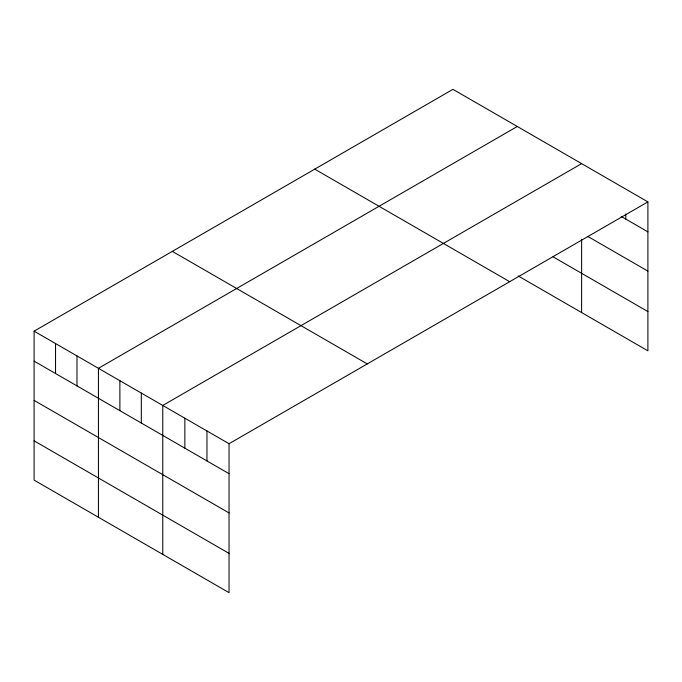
<?xml version="1.0" encoding="UTF-8"?>
<svg xmlns="http://www.w3.org/2000/svg" width="682" height="682" viewBox="0 0 682 682"><rect width="100%" height="100%" fill="white"/><g stroke="black" fill="none" stroke-linecap="round" stroke-linejoin="round"><path stroke-width="1.02" d="M34.1 331.171L229.041 443.718L229.041 592.658L34.1 480.111L34.1 331.171L452.959 89.342L647.9 201.889L647.9 350.829L518.184 275.937M517.288 126.485L98.43 368.306L98.43 517.246M581.618 163.629L162.759 405.449L162.759 554.389M229.041 443.718L647.9 201.889M621.2 216.45L647.9 231.854M588.063 236.577L647.9 271.121M553.025 256.799L647.9 311.572M314.734 169.145L509.676 281.692M172.324 251.368L367.266 363.915M34.1 361.136L229.041 473.683M34.1 400.394L229.041 512.941M34.1 440.845L229.041 553.4M625.803 213.935L625.803 219.101M581.618 239.237L581.618 312.569M206.953 430.964L206.953 460.93M184.856 418.202L184.856 448.176M141.319 393.071L141.319 423.036M119.879 380.692L119.879 410.658M76.989 355.927L76.989 385.893M55.54 343.549L55.54 373.514"/></g></svg>
